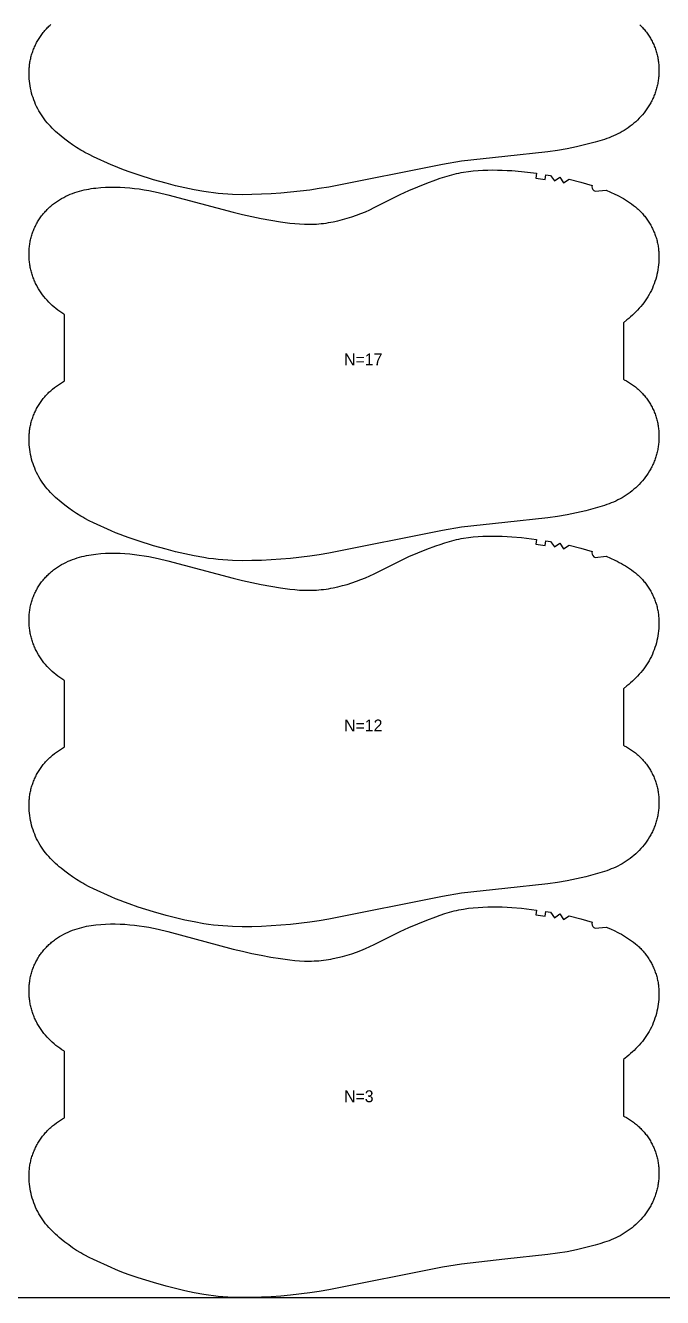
# Model space of a CAD drawing. Header units: inches. Extents: x 0 to 1874, y 0 to 1092.
# Drawn here: x 535 to 803, y 0 to 535 of the extents above; entities that cross this region are included whole.
import ezdxf

# ---------------------------------------------------------------- set-up
doc = ezdxf.new("R2010")
doc.units = ezdxf.units.IN

msp = doc.modelspace()

# ---------------------------------------------------------------- linework, layer by layer
at = {"layer": '1'}
for points in [[(0, 0), (1873.6998, 0), (1873.6998, 1091.8845), (0, 1091.8845), (0, 0)], [(774.4571, 465.4172), (779.0323, 465.8646), (780.9064, 465.0794), (782.7533, 464.2323), (783.6652, 463.7841), (784.5686, 463.3186), (785.463, 462.8352), (786.3478, 462.3334), (787.2221, 461.8125), (788.0843, 461.2714), (788.9323, 460.7089), (789.7641, 460.1239), (790.5776, 459.5152), (791.3709, 458.8816), (792.1419, 458.2221), (792.5184, 457.8822), (792.8886, 457.5353), (793.2523, 457.1815), (793.6093, 456.8207), (793.9594, 456.4531), (794.3027, 456.0789), (794.639, 455.6982), (794.9681, 455.3113), (795.29, 454.9181), (795.6046, 454.519), (795.9117, 454.114), (796.2113, 453.7033), (796.5032, 453.287), (796.7873, 452.8654), (797.0635, 452.4385), (797.3318, 452.0066), (797.592, 451.5697), (797.8439, 451.128), (798.0875, 450.6817), (798.3228, 450.231), (798.5496, 449.776), (798.7678, 449.3168), (798.9775, 448.8537), (799.1784, 448.3868), (799.3706, 447.9162), (799.554, 447.4422), (799.7285, 446.9649), (799.8941, 446.4845), (800.0506, 446.0011), (800.1979, 445.5149), (800.3361, 445.0261), (800.4651, 444.5348), (800.5847, 444.0412), (800.6949, 443.5455), (800.7957, 443.0478), (800.8871, 442.5483), (800.9691, 442.0472), (801.0419, 441.5446), (801.1055, 441.0407), (801.16, 440.5357), (801.2055, 440.0297), (801.242, 439.5229), (801.2884, 438.5076), (801.2998, 437.4911), (801.2768, 436.4747), (801.2199, 435.4598), (801.1297, 434.4476), (801.0068, 433.439), (800.8517, 432.435), (800.6647, 431.4362), (800.4466, 430.4437), (800.1976, 429.4581), (799.9184, 428.4804), (799.6095, 427.5113), (799.2712, 426.5519), (798.9037, 425.6032), (798.507, 424.6665), (798.0811, 423.7432), (797.626, 422.8344), (797.1417, 421.9414), (796.6283, 421.0655), (796.0858, 420.208), (795.5144, 419.3697), (794.9158, 418.5506), (794.2917, 417.7501), (793.644, 416.9677), (792.9746, 416.203), (792.2852, 415.4555), (791.5777, 414.7246), (790.8539, 414.0099), (790.1155, 413.3109), (789.3635, 412.6272), (788.5984, 411.9581), (787.8212, 411.3033), (786.2998, 410.0878), (786.2998, 386.3795), (786.7064, 386.1734), (787.5975, 385.6844), (788.4719, 385.1657), (789.3282, 384.6176), (789.7491, 384.3326), (790.165, 384.0402), (790.5755, 383.7407), (790.9806, 383.4339), (791.3801, 383.1198), (791.7738, 382.7986), (792.1614, 382.4703), (792.5429, 382.1348), (792.918, 381.7922), (793.2866, 381.4426), (793.6484, 381.0859), (794.0033, 380.7223), (794.3512, 380.3519), (794.692, 379.9749), (795.0255, 379.5914), (795.3516, 379.2016), (795.6701, 378.8055), (795.9808, 378.4035), (796.2838, 377.9955), (796.5787, 377.5817), (796.8656, 377.1623), (797.1442, 376.7374), (797.4143, 376.3071), (797.676, 375.8716), (797.929, 375.4311), (798.1731, 374.9857), (798.4084, 374.5355), (798.6346, 374.0807), (798.8519, 373.6215), (799.0601, 373.1581), (799.2592, 372.6907), (799.4492, 372.2194), (799.6301, 371.7446), (799.8018, 371.2663), (799.9643, 370.7848), (800.1176, 370.3003), (800.2616, 369.8129), (800.3963, 369.3229), (800.5217, 368.8304), (800.6377, 368.3356), (800.7443, 367.8388), (800.8416, 367.3401), (800.9293, 366.8397), (801.0077, 366.3377), (801.0767, 365.8345), (801.1363, 365.33), (801.1866, 364.8245), (801.2277, 364.3181), (801.2595, 363.811), (801.2821, 363.3034), (801.2955, 362.7954), (801.2998, 362.2872), (801.295, 361.779), (801.2811, 361.2709), (801.2582, 360.7631), (801.2263, 360.2557), (801.1855, 359.7489), (801.1357, 359.243), (801.0771, 358.7379), (801.0096, 358.234), (800.9332, 357.7313), (800.8479, 357.2302), (800.7538, 356.7306), (800.6509, 356.2328), (800.5391, 355.737), (800.4185, 355.2433), (800.2891, 354.7519), (800.1509, 354.263), (800.0039, 353.7767), (799.8481, 353.2933), (799.6835, 352.8128), (799.5101, 352.3355), (799.328, 351.8615), (799.1371, 351.3909), (798.9375, 350.9241), (798.7294, 350.4609), (798.5127, 350.0017), (798.2878, 349.5464), (798.0547, 349.0951), (797.8136, 348.6479), (797.3079, 347.7665), (796.772, 346.9027), (796.2069, 346.0573), (795.6139, 345.2312), (794.9941, 344.4251), (794.3487, 343.6396), (793.6785, 342.8755), (792.9843, 342.1333), (792.2669, 341.4135), (791.5272, 340.7168), (790.766, 340.0436), (789.984, 339.3947), (789.1821, 338.7704), (788.3612, 338.1714), (787.5221, 337.5978), (786.6661, 337.0498), (785.7941, 336.5274), (784.9071, 336.0308), (784.0063, 335.5601), (783.0927, 335.1154), (782.1672, 334.6968), (781.2311, 334.3041), (780.2854, 333.9351), (779.3312, 333.5875), (778.3698, 333.2589), (776.4298, 332.6487), (774.4747, 332.0852), (770.5435, 331.0467), (766.5869, 330.1186), (762.6039, 329.3046), (758.5975, 328.6154), (754.5721, 328.0532), (736.3828, 326.107), (718.2039, 324.0666), (710.1798, 322.7582), (662.3457, 313.1918), (658.3333, 312.5404), (654.3089, 311.9638), (646.2365, 310.9962), (642.1877, 310.6333), (638.1321, 310.3539), (634.072, 310.1533), (630.0085, 310.0325), (625.943, 310), (621.879, 310.0871), (619.849, 310.1866), (617.8214, 310.3262), (615.7972, 310.5068), (613.7771, 310.7294), (611.7621, 310.9942), (609.7524, 311.2985), (605.7499, 312.0119), (601.7709, 312.8441), (597.8141, 313.7759), (593.8781, 314.7926), (588.648, 316.2795), (582.2015, 318.3073), (578.3496, 319.6108), (576.4383, 320.3019), (574.542, 321.0306), (572.6629, 321.8018), (570.7975, 322.6069), (563.388, 325.964), (561.5594, 326.8504), (559.7572, 327.7863), (558.8686, 328.2777), (557.989, 328.7851), (556.2562, 329.8457), (554.5583, 330.9632), (552.895, 332.1326), (551.2668, 333.3505), (549.6786, 334.6194), (548.9013, 335.2743), (548.1363, 335.9433), (547.3842, 336.6271), (546.6459, 337.326), (545.9221, 338.0407), (545.2146, 338.7716), (544.5252, 339.5191), (543.8557, 340.2839), (543.2081, 341.0662), (542.584, 341.8667), (541.9853, 342.6859), (541.414, 343.5241), (540.8715, 344.3817), (540.358, 345.2576), (539.8738, 346.1505), (539.4187, 347.0593), (538.9928, 347.9827), (538.596, 348.9193), (538.2285, 349.868), (537.8903, 350.8275), (537.5813, 351.7965), (537.3021, 352.7742), (537.0532, 353.7598), (536.835, 354.7524), (536.6481, 355.7511), (536.4929, 356.7552), (536.37, 357.7637), (536.2799, 358.7759), (536.223, 359.7908), (536.2, 360.8072), (536.2114, 361.8237), (536.2578, 362.839), (536.2943, 363.3458), (536.3397, 363.8518), (536.3942, 364.3568), (536.4579, 364.8607), (536.5306, 365.3633), (536.6127, 365.8644), (536.7041, 366.3639), (536.8048, 366.8616), (536.9151, 367.3573), (537.0347, 367.8509), (537.1636, 368.3422), (537.3018, 368.831), (537.4492, 369.3172), (537.6057, 369.8006), (537.7712, 370.281), (537.9457, 370.7583), (538.1291, 371.2323), (538.3214, 371.7029), (538.5223, 372.1698), (538.732, 372.6329), (538.9502, 373.0921), (539.177, 373.5471), (539.4122, 373.9979), (539.6559, 374.4441), (539.9078, 374.8858), (540.168, 375.3227), (540.4362, 375.7546), (540.7125, 376.1815), (540.9966, 376.6032), (541.2885, 377.0194), (541.5881, 377.4301), (541.8952, 377.8351), (542.2098, 378.2342), (542.5317, 378.6274), (542.8608, 379.0144), (543.1971, 379.395), (543.5403, 379.7692), (543.8905, 380.1368), (544.2475, 380.4976), (544.6111, 380.8515), (544.9813, 381.1983), (545.3579, 381.5382), (546.1289, 382.1977), (546.9222, 382.8313), (547.7357, 383.44), (548.5675, 384.025), (549.4155, 384.5875), (550.2777, 385.1286), (551.152, 385.6496), (551.2, 385.6768), (551.2, 413.5143), (550.8337, 413.7337), (549.9777, 414.2817), (549.1386, 414.8553), (548.3177, 415.4543), (547.5158, 416.0785), (546.7338, 416.7275), (545.9725, 417.4007), (545.2328, 418.0974), (544.5155, 418.8172), (543.8213, 419.5594), (543.1511, 420.3235), (542.5057, 421.1089), (541.8859, 421.9151), (541.2929, 422.7412), (540.7278, 423.5865), (540.1919, 424.4503), (539.6862, 425.3318), (539.4451, 425.779), (539.212, 426.2302), (538.9871, 426.6856), (538.7704, 427.1448), (538.5622, 427.6079), (538.3626, 428.0748), (538.1718, 428.5453), (537.9897, 429.0193), (537.8163, 429.4967), (537.6517, 429.9772), (537.4959, 430.4606), (537.3489, 430.9469), (537.2107, 431.4358), (537.0813, 431.9272), (536.9607, 432.4209), (536.8489, 432.9167), (536.746, 433.4145), (536.6519, 433.914), (536.5666, 434.4152), (536.4902, 434.9179), (536.4227, 435.4218), (536.364, 435.9268), (536.3143, 436.4328), (536.2734, 436.9396), (536.2416, 437.447), (536.2187, 437.9548), (536.2048, 438.4629), (536.2, 438.9711), (536.2043, 439.4793), (536.2177, 439.9873), (536.2403, 440.4949), (536.2721, 441.002), (536.3132, 441.5084), (536.3635, 442.0139), (536.4231, 442.5183), (536.4921, 443.0216), (536.5705, 443.5236), (536.6582, 444.024), (536.7554, 444.5227), (536.8621, 445.0195), (536.9781, 445.5143), (537.1035, 446.0068), (537.2382, 446.4968), (537.3822, 446.9842), (537.5355, 447.4687), (537.698, 447.9502), (537.8697, 448.4285), (538.0506, 448.9033), (538.2406, 449.3745), (538.4397, 449.8419), (538.6479, 450.3053), (538.8652, 450.7645), (539.0914, 451.2193), (539.3266, 451.6696), (539.5708, 452.115), (539.8238, 452.5555), (540.0854, 452.991), (540.3556, 453.4212), (540.6342, 453.8461), (540.921, 454.2656), (541.216, 454.6793), (541.5189, 455.0873), (541.8297, 455.4894), (542.1482, 455.8855), (542.4743, 456.2753), (542.8078, 456.6588), (543.1485, 457.0358), (543.4965, 457.4062), (543.8514, 457.7698), (544.2132, 458.1265), (544.5818, 458.4761), (544.9569, 458.8187), (545.3383, 459.1542), (545.726, 459.4825), (546.1197, 459.8037), (546.5191, 460.1177), (546.9243, 460.4245), (547.3348, 460.7241), (547.7506, 461.0164), (548.1715, 461.3015), (549.0279, 461.8496), (549.9023, 462.3683), (550.7934, 462.8573), (551.6997, 463.3166), (552.6201, 463.7465), (553.5535, 464.1475), (554.4987, 464.5199), (555.4545, 464.8644), (556.42, 465.1812), (557.394, 465.4709), (558.3754, 465.7339), (559.3631, 465.9708), (560.3564, 466.1827), (561.3547, 466.371), (562.3573, 466.5369), (563.3634, 466.6818), (564.3726, 466.8068), (566.3971, 467.0026), (568.4262, 467.1332), (570.4577, 467.2014), (572.4898, 467.2085), (574.5211, 467.1558), (576.5501, 467.0451), (578.5758, 466.8803), (580.5974, 466.6661), (582.614, 466.4068), (584.6249, 466.1062), (586.6289, 465.7642), (588.625, 465.3802), (590.6119, 464.9532), (594.559, 463.9839), (622.0508, 456.6333), (626.0023, 455.6778), (629.9703, 454.7938), (633.9548, 453.9874), (637.9536, 453.2558), (641.9653, 452.602), (645.9943, 452.0607), (648.0166, 451.8466), (650.0431, 451.6825), (652.0726, 451.5798), (653.0881, 451.555), (654.1037, 451.5498), (655.1193, 451.5652), (656.1346, 451.6013), (657.1492, 451.6576), (658.1626, 451.7338), (659.1745, 451.8295), (660.1844, 451.9444), (661.1921, 452.0782), (662.197, 452.2304), (663.1988, 452.4007), (664.1974, 452.5886), (666.1843, 453.0152), (668.1568, 453.506), (670.1138, 454.0569), (672.054, 454.6646), (673.9755, 455.3289), (675.8757, 456.0501), (677.7524, 456.8289), (679.6047, 457.6633), (681.4371, 458.5418), (692.3331, 464.0222), (696.0305, 465.7112), (699.7734, 467.2984), (703.5508, 468.799), (707.3615, 470.2156), (709.2803, 470.8897), (711.2107, 471.5281), (713.1556, 472.1162), (714.1344, 472.3869), (715.1179, 472.6396), (716.1064, 472.8728), (717.0995, 473.0867), (718.0968, 473.2819), (719.0977, 473.4589), (721.1085, 473.7605), (723.1282, 473.996), (725.1533, 474.17), (727.1821, 474.2885), (729.2135, 474.3579), (731.2461, 474.3845), (733.2789, 474.3735), (735.3109, 474.3256), (737.3416, 474.2405), (739.3702, 474.1178), (743.4195, 473.7652), (749.7677, 472.997), (749.4964, 471.0155), (753.4127, 470.4389), (753.7249, 472.4144), (755.6986, 472.091), (757.3095, 469.7769), (759.6335, 471.3726), (761.1794, 469.0165), (763.5466, 470.5443), (768.3847, 469.2868), (773.1967, 467.9325), (773.0989, 467.319), (773.1938, 466.705), (773.4721, 466.1496), (773.9071, 465.7061), (774.4571, 465.4172)], [(774.4571, 311.4172), (779.0323, 311.8646), (780.9064, 311.0794), (782.7533, 310.2323), (783.6652, 309.7841), (784.5686, 309.3186), (785.463, 308.8352), (786.3478, 308.3334), (787.2221, 307.8125), (788.0843, 307.2714), (788.9323, 306.7089), (789.7641, 306.1239), (790.5776, 305.5152), (791.3709, 304.8816), (792.1419, 304.2221), (792.5184, 303.8822), (792.8886, 303.5353), (793.2523, 303.1815), (793.6093, 302.8207), (793.9594, 302.4531), (794.3027, 302.0789), (794.639, 301.6982), (794.9681, 301.3113), (795.29, 300.9181), (795.6046, 300.519), (795.9117, 300.114), (796.2113, 299.7033), (796.5032, 299.287), (796.7873, 298.8654), (797.0635, 298.4385), (797.3318, 298.0066), (797.592, 297.5697), (797.8439, 297.128), (798.0875, 296.6817), (798.3228, 296.231), (798.5496, 295.776), (798.7678, 295.3168), (798.9775, 294.8537), (799.1784, 294.3868), (799.3706, 293.9162), (799.554, 293.4422), (799.7285, 292.9649), (799.8941, 292.4845), (800.0506, 292.0011), (800.1979, 291.5149), (800.3361, 291.0261), (800.4651, 290.5348), (800.5847, 290.0412), (800.6949, 289.5455), (800.7957, 289.0478), (800.8871, 288.5483), (800.9691, 288.0472), (801.0419, 287.5446), (801.1055, 287.0407), (801.16, 286.5357), (801.2055, 286.0297), (801.242, 285.5229), (801.2884, 284.5076), (801.2998, 283.4911), (801.2768, 282.4747), (801.2199, 281.4598), (801.1297, 280.4476), (801.0068, 279.439), (800.8517, 278.435), (800.6647, 277.4362), (800.4466, 276.4437), (800.1976, 275.4581), (799.9184, 274.4804), (799.6095, 273.5113), (799.2712, 272.5519), (798.9037, 271.6032), (798.507, 270.6665), (798.0811, 269.7432), (797.626, 268.8344), (797.1417, 267.9414), (796.6283, 267.0655), (796.0858, 266.208), (795.5144, 265.3697), (794.9158, 264.5506), (794.2917, 263.7501), (793.644, 262.9677), (792.9746, 262.203), (792.2852, 261.4555), (791.5777, 260.7246), (790.8539, 260.0099), (790.1155, 259.3109), (789.3635, 258.6272), (788.5984, 257.9581), (787.8212, 257.3033), (786.2998, 256.0878), (786.2998, 232.3795), (786.7064, 232.1734), (787.5975, 231.6844), (788.4719, 231.1657), (789.3282, 230.6176), (789.7491, 230.3326), (790.165, 230.0402), (790.5755, 229.7407), (790.9806, 229.4339), (791.3801, 229.1198), (791.7738, 228.7986), (792.1614, 228.4703), (792.5429, 228.1348), (792.918, 227.7922), (793.2866, 227.4426), (793.6484, 227.0859), (794.0033, 226.7223), (794.3512, 226.3519), (794.692, 225.9749), (795.0255, 225.5914), (795.3516, 225.2016), (795.6701, 224.8055), (795.9808, 224.4035), (796.2838, 223.9955), (796.5787, 223.5817), (796.8656, 223.1623), (797.1442, 222.7374), (797.4143, 222.3071), (797.676, 221.8716), (797.929, 221.4311), (798.1731, 220.9857), (798.4084, 220.5355), (798.6346, 220.0807), (798.8519, 219.6215), (799.0601, 219.1581), (799.2592, 218.6907), (799.4492, 218.2194), (799.6301, 217.7446), (799.8018, 217.2663), (799.9643, 216.7848), (800.1176, 216.3003), (800.2616, 215.8129), (800.3963, 215.3229), (800.5217, 214.8304), (800.6377, 214.3356), (800.7443, 213.8388), (800.8416, 213.3401), (800.9293, 212.8397), (801.0077, 212.3377), (801.0767, 211.8345), (801.1363, 211.33), (801.1866, 210.8245), (801.2277, 210.3181), (801.2595, 209.811), (801.2821, 209.3034), (801.2955, 208.7954), (801.2998, 208.2872), (801.295, 207.779), (801.2811, 207.2709), (801.2582, 206.7631), (801.2263, 206.2557), (801.1855, 205.7489), (801.1357, 205.243), (801.0771, 204.7379), (801.0096, 204.234), (800.9332, 203.7313), (800.8479, 203.2302), (800.7538, 202.7306), (800.6509, 202.2328), (800.5391, 201.737), (800.4185, 201.2433), (800.2891, 200.7519), (800.1509, 200.263), (800.0039, 199.7767), (799.8481, 199.2933), (799.6835, 198.8128), (799.5101, 198.3355), (799.328, 197.8615), (799.1371, 197.3909), (798.9375, 196.9241), (798.7294, 196.4609), (798.5127, 196.0017), (798.2878, 195.5464), (798.0547, 195.0951), (797.8136, 194.6479), (797.3079, 193.7665), (796.772, 192.9027), (796.2069, 192.0573), (795.6139, 191.2312), (794.9941, 190.4251), (794.3487, 189.6396), (793.6785, 188.8755), (792.9843, 188.1333), (792.2669, 187.4135), (791.5272, 186.7168), (790.766, 186.0436), (789.984, 185.3947), (789.1821, 184.7704), (788.3612, 184.1714), (787.5221, 183.5978), (786.6661, 183.0498), (785.7941, 182.5274), (784.9071, 182.0308), (784.0063, 181.5601), (783.0927, 181.1154), (782.1672, 180.6968), (781.2311, 180.3041), (780.2854, 179.9351), (779.3312, 179.5875), (778.3698, 179.2589), (776.4298, 178.6487), (774.4747, 178.0852), (770.5435, 177.0467), (766.5869, 176.1186), (762.6039, 175.3046), (758.5975, 174.6154), (754.5721, 174.0532), (736.3828, 172.107), (718.2039, 170.0666), (710.1798, 168.7582), (662.3457, 159.1918), (658.3333, 158.5404), (654.3089, 157.9638), (646.2365, 156.9962), (642.1877, 156.6333), (638.1321, 156.3539), (634.072, 156.1533), (630.0085, 156.0325), (625.943, 156), (621.879, 156.0871), (619.849, 156.1866), (617.8214, 156.3262), (615.7972, 156.5068), (613.7771, 156.7294), (611.7621, 156.9942), (609.7524, 157.2985), (605.7499, 158.0119), (601.7709, 158.8441), (597.8141, 159.7759), (593.8781, 160.7926), (588.648, 162.2795), (582.2015, 164.3073), (578.3496, 165.6108), (576.4383, 166.3019), (574.542, 167.0306), (572.6629, 167.8018), (570.7975, 168.6069), (563.388, 171.964), (561.5594, 172.8504), (559.7572, 173.7863), (558.8686, 174.2777), (557.989, 174.7851), (556.2562, 175.8457), (554.5583, 176.9632), (552.895, 178.1326), (551.2668, 179.3505), (549.6786, 180.6194), (548.9013, 181.2743), (548.1363, 181.9433), (547.3842, 182.6271), (546.6459, 183.326), (545.9221, 184.0407), (545.2146, 184.7716), (544.5252, 185.5191), (543.8557, 186.2839), (543.2081, 187.0662), (542.584, 187.8667), (541.9853, 188.6859), (541.414, 189.5241), (540.8715, 190.3817), (540.358, 191.2576), (539.8738, 192.1505), (539.4187, 193.0593), (538.9928, 193.9827), (538.596, 194.9193), (538.2285, 195.868), (537.8903, 196.8275), (537.5813, 197.7965), (537.3021, 198.7742), (537.0532, 199.7598), (536.835, 200.7524), (536.6481, 201.7511), (536.4929, 202.7552), (536.37, 203.7637), (536.2799, 204.7759), (536.223, 205.7908), (536.2, 206.8072), (536.2114, 207.8237), (536.2578, 208.839), (536.2943, 209.3458), (536.3397, 209.8518), (536.3942, 210.3568), (536.4579, 210.8607), (536.5306, 211.3633), (536.6127, 211.8644), (536.7041, 212.3639), (536.8048, 212.8616), (536.9151, 213.3573), (537.0347, 213.8509), (537.1636, 214.3422), (537.3018, 214.831), (537.4492, 215.3172), (537.6057, 215.8006), (537.7712, 216.281), (537.9457, 216.7583), (538.1291, 217.2323), (538.3214, 217.7029), (538.5223, 218.1698), (538.732, 218.6329), (538.9502, 219.0921), (539.177, 219.5471), (539.4122, 219.9979), (539.6559, 220.4441), (539.9078, 220.8858), (540.168, 221.3227), (540.4362, 221.7546), (540.7125, 222.1815), (540.9966, 222.6032), (541.2885, 223.0194), (541.5881, 223.4301), (541.8952, 223.8351), (542.2098, 224.2342), (542.5317, 224.6274), (542.8608, 225.0144), (543.1971, 225.395), (543.5403, 225.7692), (543.8905, 226.1368), (544.2475, 226.4976), (544.6111, 226.8515), (544.9813, 227.1983), (545.3579, 227.5382), (546.1289, 228.1977), (546.9222, 228.8313), (547.7357, 229.44), (548.5675, 230.025), (549.4155, 230.5875), (550.2777, 231.1286), (551.152, 231.6496), (551.2, 231.6768), (551.2, 259.5143), (550.8337, 259.7337), (549.9777, 260.2817), (549.1386, 260.8553), (548.3177, 261.4543), (547.5158, 262.0785), (546.7338, 262.7275), (545.9725, 263.4007), (545.2328, 264.0974), (544.5155, 264.8172), (543.8213, 265.5594), (543.1511, 266.3235), (542.5057, 267.1089), (541.8859, 267.9151), (541.2929, 268.7412), (540.7278, 269.5865), (540.1919, 270.4503), (539.6862, 271.3318), (539.4451, 271.779), (539.212, 272.2302), (538.9871, 272.6856), (538.7704, 273.1448), (538.5622, 273.6079), (538.3626, 274.0748), (538.1718, 274.5453), (537.9897, 275.0193), (537.8163, 275.4967), (537.6517, 275.9772), (537.4959, 276.4606), (537.3489, 276.9469), (537.2107, 277.4358), (537.0813, 277.9272), (536.9607, 278.4209), (536.8489, 278.9167), (536.746, 279.4145), (536.6519, 279.914), (536.5666, 280.4152), (536.4902, 280.9179), (536.4227, 281.4218), (536.364, 281.9268), (536.3143, 282.4328), (536.2734, 282.9396), (536.2416, 283.447), (536.2187, 283.9548), (536.2048, 284.4629), (536.2, 284.9711), (536.2043, 285.4793), (536.2177, 285.9873), (536.2403, 286.4949), (536.2721, 287.002), (536.3132, 287.5084), (536.3635, 288.0139), (536.4231, 288.5183), (536.4921, 289.0216), (536.5705, 289.5236), (536.6582, 290.024), (536.7554, 290.5227), (536.8621, 291.0195), (536.9781, 291.5143), (537.1035, 292.0068), (537.2382, 292.4968), (537.3822, 292.9842), (537.5355, 293.4687), (537.698, 293.9502), (537.8697, 294.4285), (538.0506, 294.9033), (538.2406, 295.3745), (538.4397, 295.8419), (538.6479, 296.3053), (538.8652, 296.7645), (539.0914, 297.2193), (539.3266, 297.6696), (539.5708, 298.115), (539.8238, 298.5555), (540.0854, 298.991), (540.3556, 299.4212), (540.6342, 299.8461), (540.921, 300.2656), (541.216, 300.6793), (541.5189, 301.0873), (541.8297, 301.4894), (542.1482, 301.8855), (542.4743, 302.2753), (542.8078, 302.6588), (543.1485, 303.0358), (543.4965, 303.4062), (543.8514, 303.7698), (544.2132, 304.1265), (544.5818, 304.4761), (544.9569, 304.8187), (545.3383, 305.1542), (545.726, 305.4825), (546.1197, 305.8037), (546.5191, 306.1177), (546.9243, 306.4245), (547.3348, 306.7241), (547.7506, 307.0164), (548.1715, 307.3015), (549.0279, 307.8496), (549.9023, 308.3683), (550.7934, 308.8573), (551.6997, 309.3166), (552.6201, 309.7465), (553.5535, 310.1475), (554.4987, 310.5199), (555.4545, 310.8644), (556.42, 311.1812), (557.394, 311.4709), (558.3754, 311.7339), (559.3631, 311.9708), (560.3564, 312.1827), (561.3547, 312.371), (562.3573, 312.5369), (563.3634, 312.6818), (564.3726, 312.8068), (566.3971, 313.0026), (568.4262, 313.1332), (570.4577, 313.2014), (572.4898, 313.2085), (574.5211, 313.1558), (576.5501, 313.0451), (578.5758, 312.8803), (580.5974, 312.6661), (582.614, 312.4068), (584.6249, 312.1062), (586.6289, 311.7642), (588.625, 311.3802), (590.6119, 310.9532), (594.559, 309.9839), (622.0508, 302.6333), (626.0023, 301.6778), (629.9703, 300.7938), (633.9548, 299.9874), (637.9536, 299.2558), (641.9653, 298.602), (645.9943, 298.0607), (648.0166, 297.8466), (650.0431, 297.6825), (652.0726, 297.5798), (653.0881, 297.555), (654.1037, 297.5498), (655.1193, 297.5652), (656.1346, 297.6013), (657.1492, 297.6576), (658.1626, 297.7338), (659.1745, 297.8295), (660.1844, 297.9444), (661.1921, 298.0782), (662.197, 298.2304), (663.1988, 298.4007), (664.1974, 298.5886), (666.1843, 299.0152), (668.1568, 299.506), (670.1138, 300.0569), (672.054, 300.6646), (673.9755, 301.3289), (675.8757, 302.0501), (677.7524, 302.8289), (679.6047, 303.6633), (681.4371, 304.5418), (692.3331, 310.0222), (696.0305, 311.7112), (699.7734, 313.2984), (703.5508, 314.799), (707.3615, 316.2156), (709.2803, 316.8897), (711.2107, 317.5281), (713.1556, 318.1162), (714.1344, 318.3869), (715.1179, 318.6396), (716.1064, 318.8728), (717.0995, 319.0867), (718.0968, 319.2819), (719.0977, 319.4589), (721.1085, 319.7605), (723.1282, 319.996), (725.1533, 320.17), (727.1821, 320.2885), (729.2135, 320.3579), (731.2461, 320.3845), (733.2789, 320.3735), (735.3109, 320.3256), (737.3416, 320.2405), (739.3702, 320.1178), (743.4195, 319.7652), (749.7677, 318.997), (749.4964, 317.0155), (753.4127, 316.4389), (753.7249, 318.4144), (755.6986, 318.091), (757.3095, 315.7769), (759.6335, 317.3726), (761.1794, 315.0165), (763.5466, 316.5443), (768.3847, 315.2868), (773.1967, 313.9325), (773.0989, 313.319), (773.1938, 312.705), (773.4721, 312.1496), (773.9071, 311.7061), (774.4571, 311.4172)], [(774.4571, 155.4172), (779.0323, 155.8646), (780.9064, 155.0794), (782.7533, 154.2323), (783.6652, 153.7841), (784.5686, 153.3186), (785.463, 152.8352), (786.3478, 152.3334), (787.2221, 151.8125), (788.0843, 151.2714), (788.9323, 150.7089), (789.7641, 150.1239), (790.5776, 149.5152), (791.3709, 148.8816), (792.1419, 148.2221), (792.5184, 147.8822), (792.8886, 147.5353), (793.2523, 147.1815), (793.6093, 146.8207), (793.9594, 146.4531), (794.3027, 146.0789), (794.639, 145.6982), (794.9681, 145.3113), (795.29, 144.9181), (795.6046, 144.519), (795.9117, 144.114), (796.2113, 143.7033), (796.5032, 143.287), (796.7873, 142.8654), (797.0635, 142.4385), (797.3318, 142.0066), (797.592, 141.5697), (797.8439, 141.128), (798.0875, 140.6817), (798.3228, 140.231), (798.5496, 139.776), (798.7678, 139.3168), (798.9775, 138.8537), (799.1784, 138.3868), (799.3706, 137.9162), (799.554, 137.4422), (799.7285, 136.9649), (799.8941, 136.4845), (800.0506, 136.0011), (800.1979, 135.5149), (800.3361, 135.0261), (800.4651, 134.5348), (800.5847, 134.0412), (800.6949, 133.5455), (800.7957, 133.0478), (800.8871, 132.5483), (800.9691, 132.0472), (801.0419, 131.5446), (801.1055, 131.0407), (801.16, 130.5357), (801.2055, 130.0297), (801.242, 129.5229), (801.2884, 128.5076), (801.2998, 127.4911), (801.2768, 126.4747), (801.2199, 125.4598), (801.1297, 124.4476), (801.0068, 123.439), (800.8517, 122.435), (800.6647, 121.4362), (800.4466, 120.4437), (800.1976, 119.4581), (799.9184, 118.4804), (799.6095, 117.5113), (799.2712, 116.5519), (798.9037, 115.6032), (798.507, 114.6665), (798.0811, 113.7432), (797.626, 112.8344), (797.1417, 111.9414), (796.6283, 111.0655), (796.0858, 110.208), (795.5144, 109.3697), (794.9158, 108.5506), (794.2917, 107.7501), (793.644, 106.9677), (792.9746, 106.203), (792.2852, 105.4555), (791.5777, 104.7246), (790.8539, 104.0099), (790.1155, 103.3109), (789.3635, 102.6272), (788.5984, 101.9581), (787.8212, 101.3033), (786.2998, 100.0878), (786.2998, 76.3795), (786.7064, 76.1734), (787.5975, 75.6844), (788.4719, 75.1657), (789.3282, 74.6176), (789.7491, 74.3326), (790.165, 74.0402), (790.5755, 73.7407), (790.9806, 73.4339), (791.3801, 73.1198), (791.7738, 72.7986), (792.1614, 72.4703), (792.5429, 72.1348), (792.918, 71.7922), (793.2866, 71.4426), (793.6484, 71.0859), (794.0033, 70.7223), (794.3512, 70.3519), (794.692, 69.9749), (795.0255, 69.5914), (795.3516, 69.2016), (795.6701, 68.8055), (795.9808, 68.4035), (796.2838, 67.9955), (796.5787, 67.5817), (796.8656, 67.1623), (797.1442, 66.7374), (797.4143, 66.3071), (797.676, 65.8716), (797.929, 65.4311), (798.1731, 64.9857), (798.4084, 64.5355), (798.6346, 64.0807), (798.8519, 63.6215), (799.0601, 63.1581), (799.2592, 62.6907), (799.4492, 62.2194), (799.6301, 61.7446), (799.8018, 61.2663), (799.9643, 60.7848), (800.1176, 60.3003), (800.2616, 59.8129), (800.3963, 59.3229), (800.5217, 58.8304), (800.6377, 58.3356), (800.7443, 57.8388), (800.8416, 57.3401), (800.9293, 56.8397), (801.0077, 56.3377), (801.0767, 55.8345), (801.1363, 55.33), (801.1866, 54.8245), (801.2277, 54.3181), (801.2595, 53.811), (801.2821, 53.3034), (801.2955, 52.7954), (801.2998, 52.2872), (801.295, 51.779), (801.2811, 51.2709), (801.2582, 50.7631), (801.2263, 50.2557), (801.1855, 49.7489), (801.1357, 49.243), (801.0771, 48.7379), (801.0096, 48.234), (800.9332, 47.7313), (800.8479, 47.2302), (800.7538, 46.7306), (800.6509, 46.2328), (800.5391, 45.737), (800.4185, 45.2433), (800.2891, 44.7519), (800.1509, 44.263), (800.0039, 43.7767), (799.8481, 43.2933), (799.6835, 42.8128), (799.5101, 42.3355), (799.328, 41.8615), (799.1371, 41.3909), (798.9375, 40.9241), (798.7294, 40.4609), (798.5127, 40.0017), (798.2878, 39.5464), (798.0547, 39.0951), (797.8136, 38.6479), (797.3079, 37.7665), (796.772, 36.9027), (796.2069, 36.0573), (795.6139, 35.2312), (794.9941, 34.4251), (794.3487, 33.6396), (793.6785, 32.8755), (792.9843, 32.1333), (792.2669, 31.4135), (791.5272, 30.7168), (790.766, 30.0436), (789.984, 29.3947), (789.1821, 28.7704), (788.3612, 28.1714), (787.5221, 27.5978), (786.6661, 27.0498), (785.7941, 26.5274), (784.9071, 26.0308), (784.0063, 25.5601), (783.0927, 25.1154), (782.1672, 24.6968), (781.2311, 24.3041), (780.2854, 23.9351), (779.3312, 23.5875), (778.3698, 23.2589), (776.4298, 22.6487), (774.4747, 22.0852), (770.5435, 21.0467), (766.5869, 20.1186), (762.6039, 19.3046), (758.5975, 18.6154), (754.5721, 18.0532), (736.3828, 16.107), (718.2039, 14.0666), (710.1798, 12.7582), (662.3457, 3.1918), (658.3333, 2.5404), (654.3089, 1.9638), (646.2365, 0.9962), (642.1877, 0.6333), (638.1321, 0.3539), (634.072, 0.1533), (630.0085, 0.0325), (625.943, 0), (621.879, 0.0871), (619.849, 0.1866), (617.8214, 0.3262), (615.7972, 0.5068), (613.7771, 0.7294), (611.7621, 0.9942), (609.7524, 1.2985), (605.7499, 2.0119), (601.7709, 2.8441), (597.8141, 3.7759), (593.8781, 4.7926), (588.648, 6.2795), (582.2015, 8.3073), (578.3496, 9.6108), (576.4383, 10.3019), (574.542, 11.0306), (572.6629, 11.8018), (570.7975, 12.6069), (563.388, 15.964), (561.5594, 16.8504), (559.7572, 17.7863), (558.8686, 18.2777), (557.989, 18.7851), (556.2562, 19.8457), (554.5583, 20.9632), (552.895, 22.1326), (551.2668, 23.3505), (549.6786, 24.6194), (548.9013, 25.2743), (548.1363, 25.9433), (547.3842, 26.6271), (546.6459, 27.326), (545.9221, 28.0407), (545.2146, 28.7716), (544.5252, 29.5191), (543.8557, 30.2839), (543.2081, 31.0662), (542.584, 31.8667), (541.9853, 32.6859), (541.414, 33.5241), (540.8715, 34.3817), (540.358, 35.2576), (539.8738, 36.1505), (539.4187, 37.0593), (538.9928, 37.9827), (538.596, 38.9193), (538.2285, 39.868), (537.8903, 40.8275), (537.5813, 41.7965), (537.3021, 42.7742), (537.0532, 43.7598), (536.835, 44.7524), (536.6481, 45.7511), (536.4929, 46.7552), (536.37, 47.7637), (536.2799, 48.7759), (536.223, 49.7908), (536.2, 50.8072), (536.2114, 51.8237), (536.2578, 52.839), (536.2943, 53.3458), (536.3397, 53.8518), (536.3942, 54.3568), (536.4579, 54.8607), (536.5306, 55.3633), (536.6127, 55.8644), (536.7041, 56.3639), (536.8048, 56.8616), (536.9151, 57.3573), (537.0347, 57.8509), (537.1636, 58.3422), (537.3018, 58.831), (537.4492, 59.3172), (537.6057, 59.8006), (537.7712, 60.281), (537.9457, 60.7583), (538.1291, 61.2323), (538.3214, 61.7029), (538.5223, 62.1698), (538.732, 62.6329), (538.9502, 63.0921), (539.177, 63.5471), (539.4122, 63.9979), (539.6559, 64.4441), (539.9078, 64.8858), (540.168, 65.3227), (540.4362, 65.7546), (540.7125, 66.1815), (540.9966, 66.6032), (541.2885, 67.0194), (541.5881, 67.4301), (541.8952, 67.8351), (542.2098, 68.2342), (542.5317, 68.6274), (542.8608, 69.0144), (543.1971, 69.395), (543.5403, 69.7692), (543.8905, 70.1368), (544.2475, 70.4976), (544.6111, 70.8515), (544.9813, 71.1983), (545.3579, 71.5382), (546.1289, 72.1977), (546.9222, 72.8313), (547.7357, 73.44), (548.5675, 74.025), (549.4155, 74.5875), (550.2777, 75.1286), (551.152, 75.6496), (551.2, 75.6768), (551.2, 103.5143), (550.8337, 103.7337), (549.9777, 104.2817), (549.1386, 104.8553), (548.3177, 105.4543), (547.5158, 106.0785), (546.7338, 106.7275), (545.9725, 107.4007), (545.2328, 108.0974), (544.5155, 108.8172), (543.8213, 109.5594), (543.1511, 110.3235), (542.5057, 111.1089), (541.8859, 111.9151), (541.2929, 112.7412), (540.7278, 113.5865), (540.1919, 114.4503), (539.6862, 115.3318), (539.4451, 115.779), (539.212, 116.2302), (538.9871, 116.6856), (538.7704, 117.1448), (538.5622, 117.6079), (538.3626, 118.0748), (538.1718, 118.5453), (537.9897, 119.0193), (537.8163, 119.4967), (537.6517, 119.9772), (537.4959, 120.4606), (537.3489, 120.9469), (537.2107, 121.4358), (537.0813, 121.9272), (536.9607, 122.4209), (536.8489, 122.9167), (536.746, 123.4145), (536.6519, 123.914), (536.5666, 124.4152), (536.4902, 124.9179), (536.4227, 125.4218), (536.364, 125.9268), (536.3143, 126.4328), (536.2734, 126.9396), (536.2416, 127.447), (536.2187, 127.9548), (536.2048, 128.4629), (536.2, 128.9711), (536.2043, 129.4793), (536.2177, 129.9873), (536.2403, 130.4949), (536.2721, 131.002), (536.3132, 131.5084), (536.3635, 132.0139), (536.4231, 132.5183), (536.4921, 133.0216), (536.5705, 133.5236), (536.6582, 134.024), (536.7554, 134.5227), (536.8621, 135.0195), (536.9781, 135.5143), (537.1035, 136.0068), (537.2382, 136.4968), (537.3822, 136.9842), (537.5355, 137.4687), (537.698, 137.9502), (537.8697, 138.4285), (538.0506, 138.9033), (538.2406, 139.3745), (538.4397, 139.8419), (538.6479, 140.3053), (538.8652, 140.7645), (539.0914, 141.2193), (539.3266, 141.6696), (539.5708, 142.115), (539.8238, 142.5555), (540.0854, 142.991), (540.3556, 143.4212), (540.6342, 143.8461), (540.921, 144.2656), (541.216, 144.6793), (541.5189, 145.0873), (541.8297, 145.4894), (542.1482, 145.8855), (542.4743, 146.2753), (542.8078, 146.6588), (543.1485, 147.0358), (543.4965, 147.4062), (543.8514, 147.7698), (544.2132, 148.1265), (544.5818, 148.4761), (544.9569, 148.8187), (545.3383, 149.1542), (545.726, 149.4825), (546.1197, 149.8037), (546.5191, 150.1177), (546.9243, 150.4245), (547.3348, 150.7241), (547.7506, 151.0164), (548.1715, 151.3015), (549.0279, 151.8496), (549.9023, 152.3683), (550.7934, 152.8573), (551.6997, 153.3166), (552.6201, 153.7465), (553.5535, 154.1475), (554.4987, 154.5199), (555.4545, 154.8644), (556.42, 155.1812), (557.394, 155.4709), (558.3754, 155.7339), (559.3631, 155.9708), (560.3564, 156.1827), (561.3547, 156.371), (562.3573, 156.5369), (563.3634, 156.6818), (564.3726, 156.8068), (566.3971, 157.0026), (568.4262, 157.1332), (570.4577, 157.2014), (572.4898, 157.2085), (574.5211, 157.1558), (576.5501, 157.0451), (578.5758, 156.8803), (580.5974, 156.6661), (582.614, 156.4068), (584.6249, 156.1062), (586.6289, 155.7642), (588.625, 155.3802), (590.6119, 154.9532), (594.559, 153.9839), (622.0508, 146.6333), (626.0023, 145.6778), (629.9703, 144.7938), (633.9548, 143.9874), (637.9536, 143.2558), (641.9653, 142.602), (645.9943, 142.0607), (648.0166, 141.8466), (650.0431, 141.6825), (652.0726, 141.5798), (653.0881, 141.555), (654.1037, 141.5498), (655.1193, 141.5652), (656.1346, 141.6013), (657.1492, 141.6576), (658.1626, 141.7338), (659.1745, 141.8295), (660.1844, 141.9444), (661.1921, 142.0782), (662.197, 142.2304), (663.1988, 142.4007), (664.1974, 142.5886), (666.1843, 143.0152), (668.1568, 143.506), (670.1138, 144.0569), (672.054, 144.6646), (673.9755, 145.3289), (675.8757, 146.0501), (677.7524, 146.8289), (679.6047, 147.6633), (681.4371, 148.5418), (692.3331, 154.0222), (696.0305, 155.7112), (699.7734, 157.2984), (703.5508, 158.799), (707.3615, 160.2156), (709.2803, 160.8897), (711.2107, 161.5281), (713.1556, 162.1162), (714.1344, 162.3869), (715.1179, 162.6396), (716.1064, 162.8728), (717.0995, 163.0867), (718.0968, 163.2819), (719.0977, 163.4589), (721.1085, 163.7605), (723.1282, 163.996), (725.1533, 164.17), (727.1821, 164.2885), (729.2135, 164.3579), (731.2461, 164.3845), (733.2789, 164.3735), (735.3109, 164.3256), (737.3416, 164.2405), (739.3702, 164.1178), (743.4195, 163.7652), (749.7677, 162.997), (749.4964, 161.0155), (753.4127, 160.4389), (753.7249, 162.4144), (755.6986, 162.091), (757.3095, 159.7769), (759.6335, 161.3726), (761.1794, 159.0165), (763.5466, 160.5443), (768.3847, 159.2868), (773.1967, 157.9325), (773.0989, 157.319), (773.1938, 156.705), (773.4721, 156.1496), (773.9071, 155.7061), (774.4571, 155.4172)]]:
    msp.add_lwpolyline(points, close=True, dxfattribs=at)
msp.add_lwpolyline([(793.2866, 535.4426), (793.6484, 535.0859), (794.0033, 534.7223), (794.3512, 534.3519), (794.692, 533.9749), (795.0255, 533.5914), (795.3516, 533.2016), (795.6701, 532.8055), (795.9808, 532.4035), (796.2838, 531.9955), (796.5787, 531.5817), (796.8656, 531.1623), (797.1442, 530.7374), (797.4143, 530.3071), (797.676, 529.8716), (797.929, 529.4311), (798.1731, 528.9857), (798.4084, 528.5355), (798.6346, 528.0807), (798.8519, 527.6215), (799.0601, 527.1581), (799.2592, 526.6907), (799.4492, 526.2194), (799.6301, 525.7446), (799.8018, 525.2663), (799.9643, 524.7848), (800.1176, 524.3003), (800.2616, 523.8129), (800.3963, 523.3229), (800.5217, 522.8304), (800.6377, 522.3356), (800.7443, 521.8388), (800.8416, 521.3401), (800.9293, 520.8397), (801.0077, 520.3377), (801.0767, 519.8345), (801.1363, 519.33), (801.1866, 518.8245), (801.2277, 518.3181), (801.2595, 517.811), (801.2821, 517.3034), (801.2955, 516.7954), (801.2998, 516.2872), (801.295, 515.779), (801.2811, 515.2709), (801.2582, 514.7631), (801.2263, 514.2557), (801.1855, 513.7489), (801.1357, 513.243), (801.0771, 512.7379), (801.0096, 512.234), (800.9332, 511.7313), (800.8479, 511.2302), (800.7538, 510.7306), (800.6509, 510.2328), (800.5391, 509.737), (800.4185, 509.2433), (800.2891, 508.7519), (800.1509, 508.263), (800.0039, 507.7767), (799.8481, 507.2933), (799.6835, 506.8128), (799.5101, 506.3355), (799.328, 505.8615), (799.1371, 505.3909), (798.9375, 504.9241), (798.7294, 504.4609), (798.5127, 504.0017), (798.2878, 503.5464), (798.0547, 503.0951), (797.8136, 502.6479), (797.3079, 501.7665), (796.772, 500.9027), (796.2069, 500.0573), (795.6139, 499.2312), (794.9941, 498.4251), (794.3487, 497.6396), (793.6785, 496.8755), (792.9843, 496.1333), (792.2669, 495.4135), (791.5272, 494.7168), (790.766, 494.0436), (789.984, 493.3947), (789.1821, 492.7704), (788.3612, 492.1714), (787.5221, 491.5978), (786.6661, 491.0498), (785.7941, 490.5274), (784.9071, 490.0308), (784.0063, 489.5601), (783.0927, 489.1154), (782.1672, 488.6968), (781.2311, 488.3041), (780.2854, 487.9351), (779.3312, 487.5875), (778.3698, 487.2589), (776.4298, 486.6487), (774.4747, 486.0852), (770.5435, 485.0467), (766.5869, 484.1186), (762.6039, 483.3046), (758.5975, 482.6154), (754.5721, 482.0532), (736.3828, 480.107), (718.2039, 478.0666), (710.1798, 476.7582), (662.3457, 467.1918), (658.3333, 466.5404), (654.3089, 465.9638), (646.2365, 464.9962), (642.1877, 464.6333), (638.1321, 464.3539), (634.072, 464.1533), (630.0085, 464.0325), (625.943, 464), (621.879, 464.0871), (619.849, 464.1866), (617.8214, 464.3262), (615.7972, 464.5068), (613.7771, 464.7294), (611.7621, 464.9942), (609.7524, 465.2985), (605.7499, 466.0119), (601.7709, 466.8441), (597.8141, 467.7759), (593.8781, 468.7926), (588.648, 470.2795), (582.2015, 472.3073), (578.3496, 473.6108), (576.4383, 474.3019), (574.542, 475.0306), (572.6629, 475.8018), (570.7975, 476.6069), (563.388, 479.964), (561.5594, 480.8504), (559.7572, 481.7863), (558.8686, 482.2777), (557.989, 482.7851), (556.2562, 483.8457), (554.5583, 484.9632), (552.895, 486.1326), (551.2668, 487.3505), (549.6786, 488.6194), (548.9013, 489.2743), (548.1363, 489.9433), (547.3842, 490.6271), (546.6459, 491.326), (545.9221, 492.0407), (545.2146, 492.7716), (544.5252, 493.5191), (543.8557, 494.2839), (543.2081, 495.0662), (542.584, 495.8667), (541.9853, 496.6859), (541.414, 497.5241), (540.8715, 498.3817), (540.358, 499.2576), (539.8738, 500.1505), (539.4187, 501.0593), (538.9928, 501.9827), (538.596, 502.9193), (538.2285, 503.868), (537.8903, 504.8275), (537.5813, 505.7965), (537.3021, 506.7742), (537.0532, 507.7598), (536.835, 508.7524), (536.6481, 509.7511), (536.4929, 510.7552), (536.37, 511.7637), (536.2799, 512.7759), (536.223, 513.7908), (536.2, 514.8072), (536.2114, 515.8237), (536.2578, 516.839), (536.2943, 517.3458), (536.3397, 517.8518), (536.3942, 518.3568), (536.4579, 518.8607), (536.5306, 519.3633), (536.6127, 519.8644), (536.7041, 520.3639), (536.8048, 520.8616), (536.9151, 521.3573), (537.0347, 521.8509), (537.1636, 522.3422), (537.3018, 522.831), (537.4492, 523.3172), (537.6057, 523.8006), (537.7712, 524.281), (537.9457, 524.7583), (538.1291, 525.2323), (538.3214, 525.7029), (538.5223, 526.1698), (538.732, 526.6329), (538.9502, 527.0921), (539.177, 527.5471), (539.4122, 527.9979), (539.6559, 528.4441), (539.9078, 528.8858), (540.168, 529.3227), (540.4362, 529.7546), (540.7125, 530.1815), (540.9966, 530.6032), (541.2885, 531.0194), (541.5881, 531.4301), (541.8952, 531.8351), (542.2098, 532.2342), (542.5317, 532.6274), (542.8608, 533.0144), (543.1971, 533.395), (543.5403, 533.7692), (543.8905, 534.1368), (544.2475, 534.4976), (544.6111, 534.8515), (544.9813, 535.1983), (545.3579, 535.5382)], dxfattribs=at)

# ---------------------------------------------------------------- texts
for s, p in [('N=17', (668.7499, 392.1922)), ('N=12', (668.7499, 238.1922)), ('N=3', (668.7499, 82.1922))]:
    msp.add_text(s, height=5, dxfattribs=at).set_placement(p)

doc.saveas('drawing.dxf')
